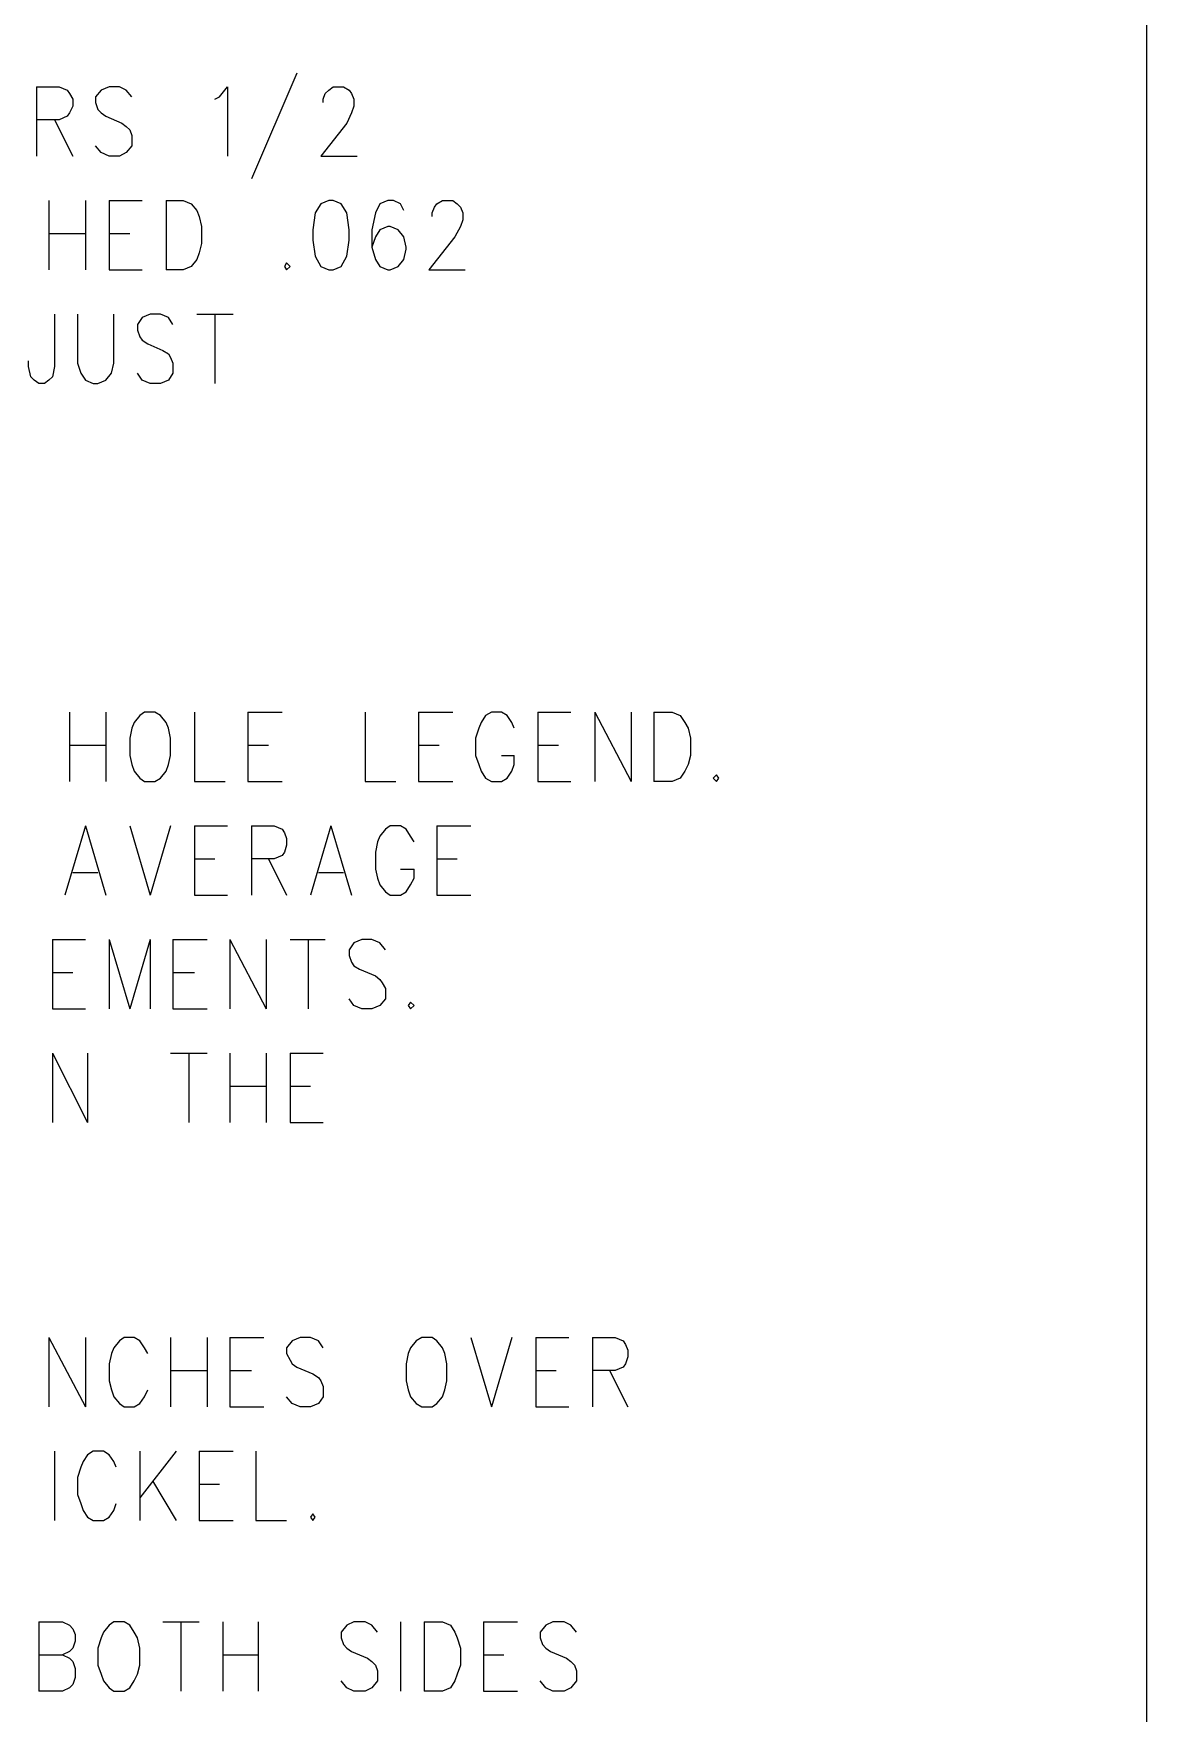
# Model space of a CAD drawing. Extents: x 11.9 to 28.1, y 10.8 to 21.2.
# Drawn here: x 27.114 to 28.093, y 18.169 to 19.647 of the extents above; entities that cross this region are included whole.
import ezdxf

# ---------------------------------------------------------------- set-up
doc = ezdxf.new("R2010")
doc.units = 0
doc.header["$MEASUREMENT"] = 0
doc.layers.add('LAYNR1', color=2, linetype='Continuous')

msp = doc.modelspace()

# ---------------------------------------------------------------- linework, layer by layer
at = {"layer": 'LAYNR1', "color": 7}
for points in [[(28.093, 21.199), (28.093, 10.799)], [(27.346, 19.612), (27.306, 19.519)], [(27.117, 19.6), (27.117, 19.539)], [(27.117, 19.6), (27.137, 19.6), (27.144, 19.597), (27.146, 19.594), (27.149, 19.589), (27.149, 19.583), (27.146, 19.577), (27.144, 19.574), (27.137, 19.571), (27.117, 19.571)], [(27.201, 19.591), (27.196, 19.597), (27.19, 19.6), (27.181, 19.6), (27.174, 19.597), (27.169, 19.591), (27.169, 19.586)], [(27.274, 19.589), (27.278, 19.591), (27.285, 19.6), (27.285, 19.539)], [(27.369, 19.586), (27.369, 19.589), (27.371, 19.594), (27.374, 19.597), (27.378, 19.6), (27.387, 19.6), (27.392, 19.597), (27.394, 19.594), (27.396, 19.589), (27.396, 19.583), (27.394, 19.577), (27.39, 19.568), (27.367, 19.539)], [(27.169, 19.586), (27.171, 19.58), (27.174, 19.577), (27.178, 19.574), (27.192, 19.568), (27.196, 19.565), (27.199, 19.562)], [(27.133, 19.571), (27.149, 19.539)], [(27.199, 19.562), (27.201, 19.557), (27.201, 19.548), (27.196, 19.542), (27.19, 19.539)], [(27.181, 19.539), (27.174, 19.542), (27.169, 19.548)], [(27.19, 19.539), (27.181, 19.539)], [(27.367, 19.539), (27.399, 19.539)], [(27.128, 19.5), (27.128, 19.439)], [(27.16, 19.5), (27.16, 19.439)], [(27.181, 19.5), (27.181, 19.439)], [(27.181, 19.5), (27.21, 19.5)], [(27.231, 19.5), (27.231, 19.439)], [(27.231, 19.5), (27.246, 19.5), (27.253, 19.497), (27.258, 19.491), (27.26, 19.486)], [(27.374, 19.5), (27.367, 19.497), (27.362, 19.489), (27.36, 19.474), (27.36, 19.465), (27.362, 19.451), (27.367, 19.442), (27.374, 19.439)], [(27.378, 19.439), (27.385, 19.442), (27.39, 19.451), (27.392, 19.465), (27.392, 19.474), (27.39, 19.489), (27.385, 19.497), (27.378, 19.5), (27.374, 19.5)], [(27.44, 19.491), (27.437, 19.497), (27.431, 19.5), (27.426, 19.5), (27.419, 19.497), (27.415, 19.489), (27.412, 19.474), (27.412, 19.459), (27.415, 19.448), (27.419, 19.442), (27.426, 19.439)], [(27.465, 19.486), (27.465, 19.489), (27.467, 19.494), (27.469, 19.497), (27.474, 19.5), (27.483, 19.5), (27.487, 19.497), (27.49, 19.494), (27.492, 19.489), (27.492, 19.483), (27.49, 19.477), (27.485, 19.468), (27.462, 19.439)], [(27.26, 19.486), (27.262, 19.477), (27.262, 19.462)], [(27.128, 19.471), (27.16, 19.471)], [(27.181, 19.471), (27.199, 19.471)], [(27.428, 19.439), (27.435, 19.442), (27.44, 19.448), (27.442, 19.457), (27.442, 19.459), (27.44, 19.468), (27.435, 19.474), (27.428, 19.477), (27.426, 19.477), (27.419, 19.474), (27.415, 19.468), (27.412, 19.459)], [(27.262, 19.462), (27.26, 19.454), (27.258, 19.448), (27.253, 19.442), (27.246, 19.439)], [(27.337, 19.445), (27.335, 19.442), (27.337, 19.439)], [(27.337, 19.439), (27.34, 19.442), (27.337, 19.445)], [(27.181, 19.439), (27.21, 19.439)], [(27.246, 19.439), (27.231, 19.439)], [(27.374, 19.439), (27.378, 19.439)], [(27.426, 19.439), (27.428, 19.439)], [(27.462, 19.439), (27.494, 19.439)], [(27.133, 19.4), (27.133, 19.354), (27.131, 19.345), (27.128, 19.342), (27.124, 19.339)], [(27.153, 19.4), (27.153, 19.357), (27.156, 19.348), (27.16, 19.342), (27.167, 19.339)], [(27.171, 19.339), (27.178, 19.342), (27.183, 19.348), (27.185, 19.357), (27.185, 19.4)], [(27.237, 19.391), (27.233, 19.397), (27.226, 19.4), (27.217, 19.4), (27.21, 19.397), (27.206, 19.391), (27.206, 19.386)], [(27.258, 19.4), (27.29, 19.4)], [(27.274, 19.4), (27.274, 19.339)], [(27.206, 19.386), (27.208, 19.38), (27.21, 19.377), (27.215, 19.374), (27.228, 19.368), (27.233, 19.365), (27.235, 19.362)], [(27.119, 19.339), (27.115, 19.342), (27.112, 19.345), (27.11, 19.354), (27.11, 19.359)], [(27.235, 19.362), (27.237, 19.357), (27.237, 19.348), (27.233, 19.342), (27.226, 19.339)], [(27.124, 19.339), (27.119, 19.339)], [(27.167, 19.339), (27.171, 19.339)], [(27.217, 19.339), (27.21, 19.342), (27.206, 19.348)], [(27.226, 19.339), (27.217, 19.339)], [(27.146, 19.05), (27.146, 18.989)], [(27.178, 19.05), (27.178, 18.989)], [(27.212, 19.05), (27.208, 19.047), (27.203, 19.041), (27.201, 19.036)], [(27.233, 19.036), (27.231, 19.041), (27.226, 19.047), (27.221, 19.05), (27.212, 19.05)], [(27.256, 19.05), (27.256, 18.989)], [(27.303, 19.05), (27.303, 18.989)], [(27.303, 19.05), (27.333, 19.05)], [(27.406, 19.05), (27.406, 18.989)], [(27.453, 19.05), (27.453, 18.989)], [(27.453, 19.05), (27.483, 19.05)], [(27.537, 19.036), (27.535, 19.041), (27.531, 19.047), (27.526, 19.05), (27.517, 19.05), (27.512, 19.047), (27.508, 19.041), (27.506, 19.036)], [(27.558, 19.05), (27.558, 18.989)], [(27.558, 19.05), (27.587, 19.05)], [(27.608, 19.05), (27.608, 18.989)], [(27.608, 19.05), (27.64, 18.989)], [(27.64, 19.05), (27.64, 18.989)], [(27.66, 19.05), (27.66, 18.989)], [(27.66, 19.05), (27.676, 19.05), (27.683, 19.047), (27.687, 19.041), (27.69, 19.036)], [(27.201, 19.036), (27.199, 19.027), (27.199, 19.012)], [(27.235, 19.012), (27.235, 19.027), (27.233, 19.036)], [(27.506, 19.036), (27.503, 19.027), (27.503, 19.012)], [(27.69, 19.036), (27.692, 19.027), (27.692, 19.012)], [(27.146, 19.021), (27.178, 19.021)], [(27.199, 19.012), (27.201, 19.004), (27.203, 18.998), (27.208, 18.992), (27.212, 18.989)], [(27.221, 18.989), (27.226, 18.992), (27.231, 18.998), (27.233, 19.004), (27.235, 19.012)], [(27.303, 19.021), (27.321, 19.021)], [(27.453, 19.021), (27.471, 19.021)], [(27.503, 19.012), (27.506, 19.004), (27.508, 18.998), (27.512, 18.992), (27.517, 18.989)], [(27.526, 18.989), (27.531, 18.992), (27.535, 18.998), (27.537, 19.004), (27.537, 19.012)], [(27.526, 19.012), (27.537, 19.012)], [(27.558, 19.021), (27.576, 19.021)], [(27.692, 19.012), (27.69, 19.004), (27.687, 18.998), (27.683, 18.992), (27.676, 18.989)], [(27.212, 18.989), (27.221, 18.989)], [(27.256, 18.989), (27.283, 18.989)], [(27.303, 18.989), (27.333, 18.989)], [(27.406, 18.989), (27.433, 18.989)], [(27.453, 18.989), (27.483, 18.989)], [(27.517, 18.989), (27.526, 18.989)], [(27.558, 18.989), (27.587, 18.989)], [(27.676, 18.989), (27.66, 18.989)], [(27.715, 18.995), (27.712, 18.992), (27.715, 18.989)], [(27.715, 18.989), (27.717, 18.992), (27.715, 18.995)], [(27.16, 18.95), (27.142, 18.889)], [(27.16, 18.95), (27.178, 18.889)], [(27.199, 18.95), (27.217, 18.889)], [(27.235, 18.95), (27.217, 18.889)], [(27.256, 18.95), (27.256, 18.889)], [(27.256, 18.95), (27.285, 18.95)], [(27.306, 18.95), (27.306, 18.889)], [(27.306, 18.95), (27.326, 18.95), (27.333, 18.947), (27.335, 18.944), (27.337, 18.939), (27.337, 18.933), (27.335, 18.927), (27.333, 18.924), (27.326, 18.921), (27.306, 18.921)], [(27.376, 18.95), (27.358, 18.889)], [(27.376, 18.95), (27.394, 18.889)], [(27.449, 18.936), (27.446, 18.941), (27.442, 18.947), (27.437, 18.95), (27.428, 18.95), (27.424, 18.947), (27.419, 18.941), (27.417, 18.936)], [(27.469, 18.95), (27.469, 18.889)], [(27.469, 18.95), (27.499, 18.95)], [(27.417, 18.936), (27.415, 18.927), (27.415, 18.912)], [(27.149, 18.909), (27.171, 18.909)], [(27.256, 18.921), (27.274, 18.921)], [(27.321, 18.921), (27.337, 18.889)], [(27.365, 18.909), (27.387, 18.909)], [(27.415, 18.912), (27.417, 18.904), (27.419, 18.898), (27.424, 18.892), (27.428, 18.889)], [(27.437, 18.889), (27.442, 18.892), (27.446, 18.898), (27.449, 18.904), (27.449, 18.912)], [(27.437, 18.912), (27.449, 18.912)], [(27.469, 18.921), (27.487, 18.921)], [(27.256, 18.889), (27.285, 18.889)], [(27.428, 18.889), (27.437, 18.889)], [(27.469, 18.889), (27.499, 18.889)], [(27.131, 18.85), (27.131, 18.789)], [(27.131, 18.85), (27.16, 18.85)], [(27.181, 18.85), (27.181, 18.789)], [(27.181, 18.85), (27.199, 18.789)], [(27.217, 18.85), (27.199, 18.789)], [(27.217, 18.85), (27.217, 18.789)], [(27.237, 18.85), (27.237, 18.789)], [(27.237, 18.85), (27.267, 18.85)], [(27.287, 18.85), (27.287, 18.789)], [(27.287, 18.85), (27.319, 18.789)], [(27.319, 18.85), (27.319, 18.789)], [(27.34, 18.85), (27.371, 18.85)], [(27.356, 18.85), (27.356, 18.789)], [(27.424, 18.841), (27.419, 18.847), (27.412, 18.85), (27.403, 18.85), (27.396, 18.847), (27.392, 18.841), (27.392, 18.836)], [(27.392, 18.836), (27.394, 18.83), (27.396, 18.827), (27.401, 18.824), (27.415, 18.818), (27.419, 18.815), (27.421, 18.812)], [(27.131, 18.821), (27.149, 18.821)], [(27.237, 18.821), (27.256, 18.821)], [(27.421, 18.812), (27.424, 18.807), (27.424, 18.798), (27.419, 18.792), (27.412, 18.789)], [(27.403, 18.789), (27.396, 18.792), (27.392, 18.798)], [(27.446, 18.795), (27.444, 18.792), (27.446, 18.789)], [(27.446, 18.789), (27.449, 18.792), (27.446, 18.795)], [(27.131, 18.789), (27.16, 18.789)], [(27.237, 18.789), (27.267, 18.789)], [(27.412, 18.789), (27.403, 18.789)], [(27.131, 18.75), (27.131, 18.689)], [(27.131, 18.75), (27.162, 18.689)], [(27.162, 18.75), (27.162, 18.689)], [(27.235, 18.75), (27.267, 18.75)], [(27.251, 18.75), (27.251, 18.689)], [(27.287, 18.75), (27.287, 18.689)], [(27.319, 18.75), (27.319, 18.689)], [(27.34, 18.75), (27.34, 18.689)], [(27.34, 18.75), (27.369, 18.75)], [(27.287, 18.721), (27.319, 18.721)], [(27.34, 18.721), (27.358, 18.721)], [(27.34, 18.689), (27.369, 18.689)], [(27.128, 18.5), (27.128, 18.439)], [(27.128, 18.5), (27.16, 18.439)], [(27.16, 18.5), (27.16, 18.439)], [(27.215, 18.486), (27.212, 18.491), (27.208, 18.497), (27.203, 18.5), (27.194, 18.5), (27.19, 18.497), (27.185, 18.491), (27.183, 18.486)], [(27.235, 18.5), (27.235, 18.439)], [(27.267, 18.5), (27.267, 18.439)], [(27.287, 18.5), (27.287, 18.439)], [(27.287, 18.5), (27.317, 18.5)], [(27.369, 18.491), (27.365, 18.497), (27.358, 18.5), (27.349, 18.5), (27.342, 18.497), (27.337, 18.491), (27.337, 18.486)], [(27.456, 18.5), (27.451, 18.497), (27.446, 18.491), (27.444, 18.486)], [(27.476, 18.486), (27.474, 18.491), (27.469, 18.497), (27.465, 18.5), (27.456, 18.5)], [(27.499, 18.5), (27.517, 18.439)], [(27.535, 18.5), (27.517, 18.439)], [(27.556, 18.5), (27.556, 18.439)], [(27.556, 18.5), (27.585, 18.5)], [(27.606, 18.5), (27.606, 18.439)], [(27.606, 18.5), (27.626, 18.5), (27.633, 18.497), (27.635, 18.494), (27.637, 18.489), (27.637, 18.483), (27.635, 18.477), (27.633, 18.474), (27.626, 18.471), (27.606, 18.471)], [(27.183, 18.486), (27.181, 18.477), (27.181, 18.462)], [(27.337, 18.486), (27.34, 18.48), (27.342, 18.477), (27.346, 18.474), (27.36, 18.468), (27.365, 18.465), (27.367, 18.462)], [(27.444, 18.486), (27.442, 18.477), (27.442, 18.462)], [(27.478, 18.462), (27.478, 18.477), (27.476, 18.486)], [(27.235, 18.471), (27.267, 18.471)], [(27.287, 18.471), (27.306, 18.471)], [(27.556, 18.471), (27.574, 18.471)], [(27.621, 18.471), (27.637, 18.439)], [(27.181, 18.462), (27.183, 18.454), (27.185, 18.448), (27.19, 18.442), (27.194, 18.439)], [(27.203, 18.439), (27.208, 18.442), (27.212, 18.448), (27.215, 18.454)], [(27.367, 18.462), (27.369, 18.457), (27.369, 18.448), (27.365, 18.442), (27.358, 18.439)], [(27.442, 18.462), (27.444, 18.454), (27.446, 18.448), (27.451, 18.442), (27.456, 18.439)], [(27.465, 18.439), (27.469, 18.442), (27.474, 18.448), (27.476, 18.454), (27.478, 18.462)], [(27.194, 18.439), (27.203, 18.439)], [(27.287, 18.439), (27.317, 18.439)], [(27.349, 18.439), (27.342, 18.442), (27.337, 18.448)], [(27.358, 18.439), (27.349, 18.439)], [(27.456, 18.439), (27.465, 18.439)], [(27.556, 18.439), (27.585, 18.439)], [(27.133, 18.4), (27.133, 18.339)], [(27.187, 18.386), (27.185, 18.391), (27.181, 18.397), (27.176, 18.4), (27.167, 18.4), (27.162, 18.397), (27.158, 18.391), (27.156, 18.386)], [(27.208, 18.4), (27.208, 18.339)], [(27.24, 18.4), (27.208, 18.359)], [(27.26, 18.4), (27.26, 18.339)], [(27.26, 18.4), (27.29, 18.4)], [(27.31, 18.4), (27.31, 18.339)], [(27.156, 18.386), (27.153, 18.377), (27.153, 18.362)], [(27.153, 18.362), (27.156, 18.354), (27.158, 18.348), (27.162, 18.342), (27.167, 18.339)], [(27.219, 18.374), (27.24, 18.339)], [(27.26, 18.371), (27.278, 18.371)], [(27.176, 18.339), (27.181, 18.342), (27.185, 18.348), (27.187, 18.354)], [(27.167, 18.339), (27.176, 18.339)], [(27.26, 18.339), (27.29, 18.339)], [(27.31, 18.339), (27.337, 18.339)], [(27.36, 18.345), (27.358, 18.342), (27.36, 18.339)], [(27.36, 18.339), (27.362, 18.342), (27.36, 18.345)], [(27.119, 18.25), (27.119, 18.189)], [(27.119, 18.25), (27.14, 18.25), (27.146, 18.247), (27.149, 18.244), (27.151, 18.239), (27.151, 18.233), (27.149, 18.227), (27.146, 18.224), (27.14, 18.221)], [(27.185, 18.25), (27.181, 18.247), (27.176, 18.241), (27.174, 18.236)], [(27.206, 18.236), (27.203, 18.241), (27.199, 18.247), (27.194, 18.25), (27.185, 18.25)], [(27.228, 18.25), (27.26, 18.25)], [(27.244, 18.25), (27.244, 18.189)], [(27.281, 18.25), (27.281, 18.189)], [(27.312, 18.25), (27.312, 18.189)], [(27.417, 18.241), (27.412, 18.247), (27.406, 18.25), (27.396, 18.25), (27.39, 18.247), (27.385, 18.241), (27.385, 18.236)], [(27.437, 18.25), (27.437, 18.189)], [(27.458, 18.25), (27.458, 18.189)], [(27.458, 18.25), (27.474, 18.25), (27.481, 18.247), (27.485, 18.241), (27.487, 18.236)], [(27.51, 18.25), (27.51, 18.189)], [(27.51, 18.25), (27.54, 18.25)], [(27.592, 18.241), (27.587, 18.247), (27.581, 18.25), (27.571, 18.25), (27.565, 18.247), (27.56, 18.241), (27.56, 18.236)], [(27.174, 18.236), (27.171, 18.227), (27.171, 18.212)], [(27.208, 18.212), (27.208, 18.227), (27.206, 18.236)], [(27.385, 18.236), (27.387, 18.23), (27.39, 18.227), (27.394, 18.224), (27.408, 18.218), (27.412, 18.215), (27.415, 18.212)], [(27.487, 18.236), (27.49, 18.227), (27.49, 18.212)], [(27.56, 18.236), (27.562, 18.23), (27.565, 18.227), (27.569, 18.224), (27.583, 18.218), (27.587, 18.215), (27.59, 18.212)], [(27.119, 18.221), (27.14, 18.221), (27.146, 18.218), (27.149, 18.215), (27.151, 18.209), (27.151, 18.201), (27.149, 18.195), (27.146, 18.192), (27.14, 18.189)], [(27.281, 18.221), (27.312, 18.221)], [(27.51, 18.221), (27.528, 18.221)], [(27.171, 18.212), (27.174, 18.204), (27.176, 18.198), (27.181, 18.192), (27.185, 18.189)], [(27.194, 18.189), (27.199, 18.192), (27.203, 18.198), (27.206, 18.204), (27.208, 18.212)], [(27.415, 18.212), (27.417, 18.207), (27.417, 18.198), (27.412, 18.192), (27.406, 18.189)], [(27.49, 18.212), (27.487, 18.204), (27.485, 18.198), (27.481, 18.192), (27.474, 18.189)], [(27.59, 18.212), (27.592, 18.207), (27.592, 18.198), (27.587, 18.192), (27.581, 18.189)], [(27.14, 18.189), (27.119, 18.189)], [(27.185, 18.189), (27.194, 18.189)], [(27.396, 18.189), (27.39, 18.192), (27.385, 18.198)], [(27.406, 18.189), (27.396, 18.189)], [(27.474, 18.189), (27.458, 18.189)], [(27.51, 18.189), (27.54, 18.189)], [(27.571, 18.189), (27.565, 18.192), (27.56, 18.198)], [(27.581, 18.189), (27.571, 18.189)]]:
    msp.add_lwpolyline(points, dxfattribs=at)

doc.saveas('drawing.dxf')
